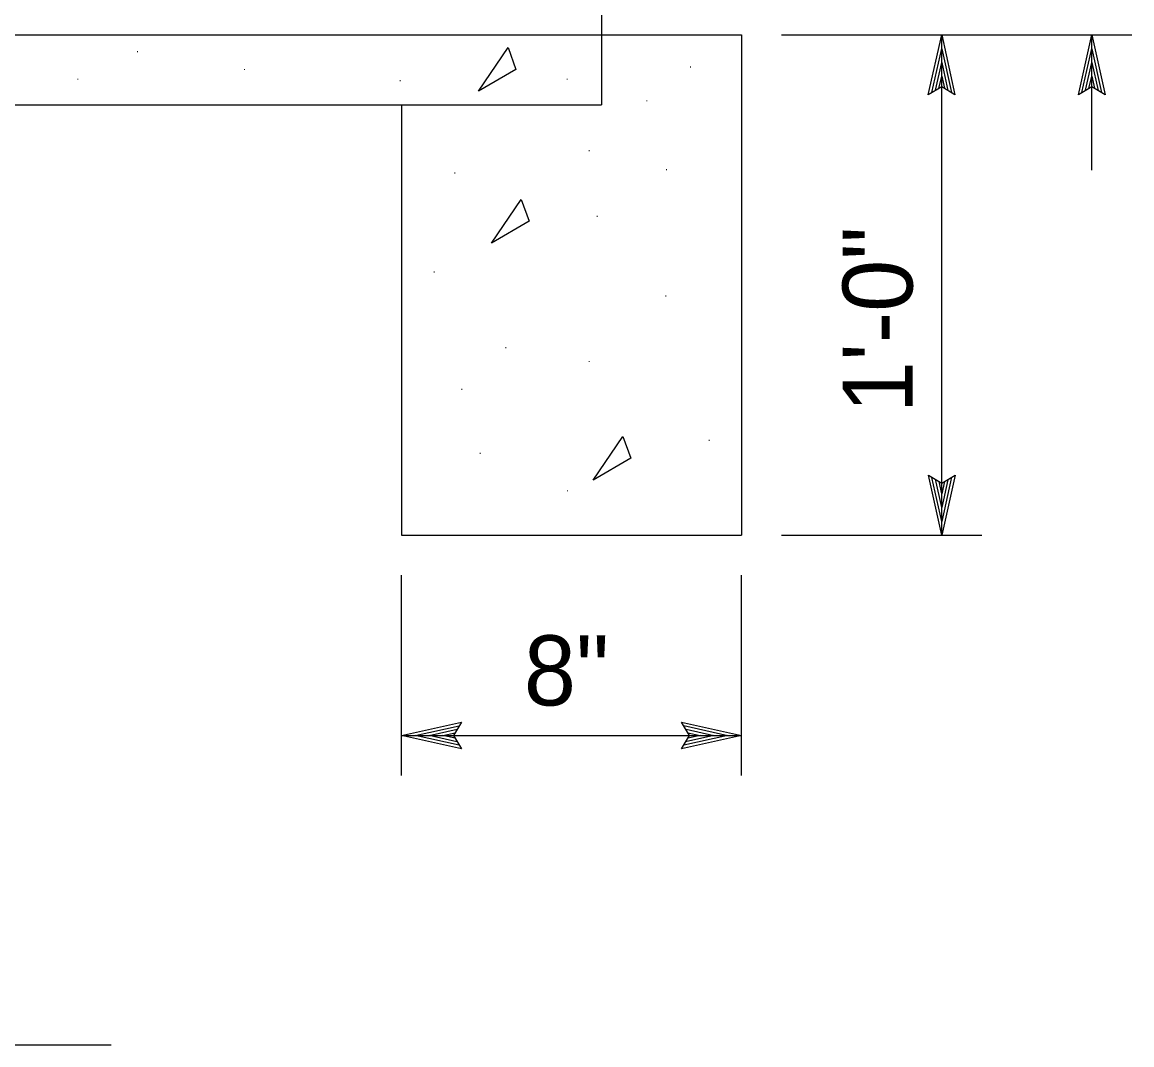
# Model space of a CAD drawing. Extents: x -894 to 866, y -476 to 714.
# Drawn here: x 199.1 to 310, y -56.5 to 45.6 of the extents above; entities that cross this region are included whole.
import ezdxf

# ---------------------------------------------------------------- set-up
doc = ezdxf.new("R2010")
doc.units = 0
for name, color, linetype in [('56 Stage 3 Anno', 7, 'Continuous'), ('57 Undefined', 7, 'Continuous'), ('59 Sndwall Anno', 7, 'Continuous'), ('60 Nongeo Data', 7, 'Continuous')]:
    doc.layers.add(name, color=color, linetype=linetype)

msp = doc.modelspace()

# ---------------------------------------------------------------- linework, layer by layer
at = {"layer": '56 Stage 3 Anno'}
for p, q in [((275.02, 44.37), (310.02, 44.37)), ((289.68, 38.37), (291.02, 44.37)), ((291.02, -5.63), (291.02, 44.37)), ((291.02, 44.37), (291.02, 44.37)), ((291.02, 44.37), (292.35, 38.37)), ((304.68, 38.37), (306.02, 44.37)), ((306.02, 30.83), (306.02, 44.37)), ((306.02, 44.37), (306.02, 44.37)), ((306.02, 44.37), (307.35, 38.37)), ((290.04, 38.59), (291.02, 42.99)), ((291.03, 42.98), (291.99, 38.61)), ((305.04, 38.59), (306.02, 42.99)), ((306.03, 42.98), (306.99, 38.61)), ((290.4, 38.82), (291.02, 41.61)), ((291.02, 41.61), (291.65, 38.79)), ((305.4, 38.82), (306.02, 41.61)), ((306.02, 41.61), (306.65, 38.79)), ((290.74, 39), (291.02, 40.23)), ((291.02, 40.23), (291.29, 39.02)), ((305.74, 39), (306.02, 40.23)), ((306.02, 40.23), (306.29, 39.02)), ((291.02, 39.17), (289.68, 38.37)), ((292.35, 38.37), (291.02, 39.17)), ((306.02, 39.17), (304.68, 38.37)), ((307.35, 38.37), (306.02, 39.17)), ((289.68, 38.37), (289.68, 38.37)), ((292.35, 38.37), (292.35, 38.37)), ((304.68, 38.37), (304.68, 38.37)), ((307.35, 38.37), (307.35, 38.37)), ((291.02, -5.63), (289.69, 0.37)), ((289.69, 0.37), (289.69, 0.37)), ((289.69, 0.37), (291.02, -0.43)), ((291.02, -4.24), (290.05, 0.14)), ((291.02, -0.43), (292.36, 0.37)), ((292.36, 0.37), (291.02, -5.63)), ((292.01, 0.16), (291.02, -4.25)), ((292.36, 0.37), (292.36, 0.37)), ((291.02, -2.86), (290.4, -0.04)), ((291.03, -1.48), (290.76, -0.27)), ((291.65, -0.08), (291.02, -2.86)), ((291.3, -0.25), (291.03, -1.48)), ((275.02, -5.63), (295.02, -5.63)), ((291.02, -5.63), (291.02, -5.63)), ((237.02, -29.63), (237.02, -9.63)), ((271.02, -29.63), (271.02, -9.63)), ((237.02, -25.63), (243.02, -24.3)), ((243.02, -24.3), (242.22, -25.63)), ((243.02, -24.3), (243.02, -24.3)), ((265.82, -25.63), (265.02, -24.29)), ((265.02, -24.29), (265.02, -24.29)), ((265.02, -24.29), (271.02, -25.63)), ((238.41, -25.62), (242.79, -24.66)), ((239.78, -25.63), (242.61, -25)), ((241.17, -25.63), (242.38, -25.36)), ((265.24, -24.64), (269.64, -25.63)), ((265.47, -25), (268.26, -25.62)), ((265.65, -25.35), (266.88, -25.62)), ((237.02, -25.63), (271.02, -25.63)), ((243.02, -26.97), (237.02, -25.63)), ((237.02, -25.63), (237.02, -25.63)), ((242.81, -26.61), (238.4, -25.63)), ((242.57, -26.25), (239.78, -25.63)), ((242.4, -25.9), (241.17, -25.63)), ((242.22, -25.63), (243.02, -26.97)), ((271.02, -25.63), (265.02, -26.96)), ((265.02, -26.96), (265.82, -25.63)), ((269.63, -25.63), (265.26, -26.6)), ((268.26, -25.62), (265.43, -26.25)), ((266.88, -25.62), (265.67, -25.89)), ((271.02, -25.63), (271.02, -25.63)), ((243.02, -26.97), (243.02, -26.97)), ((265.02, -26.96), (265.02, -26.96))]:
    msp.add_line(p, q, dxfattribs=at)
at = {"layer": '57 Undefined'}
msp.add_line((110.58, -56.53), (208.02, -56.53), dxfattribs=at)
at = {"layer": '59 Sndwall Anno'}
for points in [[(244.71, 38.73), (247.68, 43.09), (248.47, 40.91)], [(246.02, 23.56), (248.98, 27.92), (249.78, 25.74)], [(256.18, -0.12), (259.14, 4.23), (259.94, 2.06)]]:
    msp.add_lwpolyline(points, close=True, dxfattribs=at)
at = {"layer": '60 Nongeo Data'}
for p, q in [((257.02, 68.23), (257.02, 37.37)), ((72.02, 44.37), (271.02, 44.37)), ((271.02, 44.37), (271.02, -5.63)), ((65.02, 37.37), (257.02, 37.37)), ((237.02, 37.37), (237.02, -5.63)), ((237.02, -5.63), (271.02, -5.63))]:
    msp.add_line(p, q, dxfattribs=at)

# ---------------------------------------------------------------- texts
at = {"layer": '57 Undefined'}
msp.add_text('1\'-0"', height=7, rotation=90, dxfattribs=at).set_placement((288.11, 6.58))
msp.add_text('8"', height=7, dxfattribs=at).set_placement((249.26, -22.63))
at = {"layer": '59 Sndwall Anno'}
for p in [(210.51, 42.63), (265.78, 41.09), (204.52, 39.87), (221.2, 40.84), (253.44, 39.87), (236.75, 39.71), (261.41, 37.71), (255.65, 32.74), (242.22, 30.5), (263.36, 30.84), (256.44, 26.18), (240.14, 20.62), (263.29, 18.21), (247.3, 13.06), (255.65, 11.67), (242.92, 8.89), (267.62, 3.8), (244.76, 2.49), (253.46, -1.25)]:
    msp.add_text('.', height=0.8, dxfattribs=at).set_placement(p)

doc.saveas('drawing.dxf')
